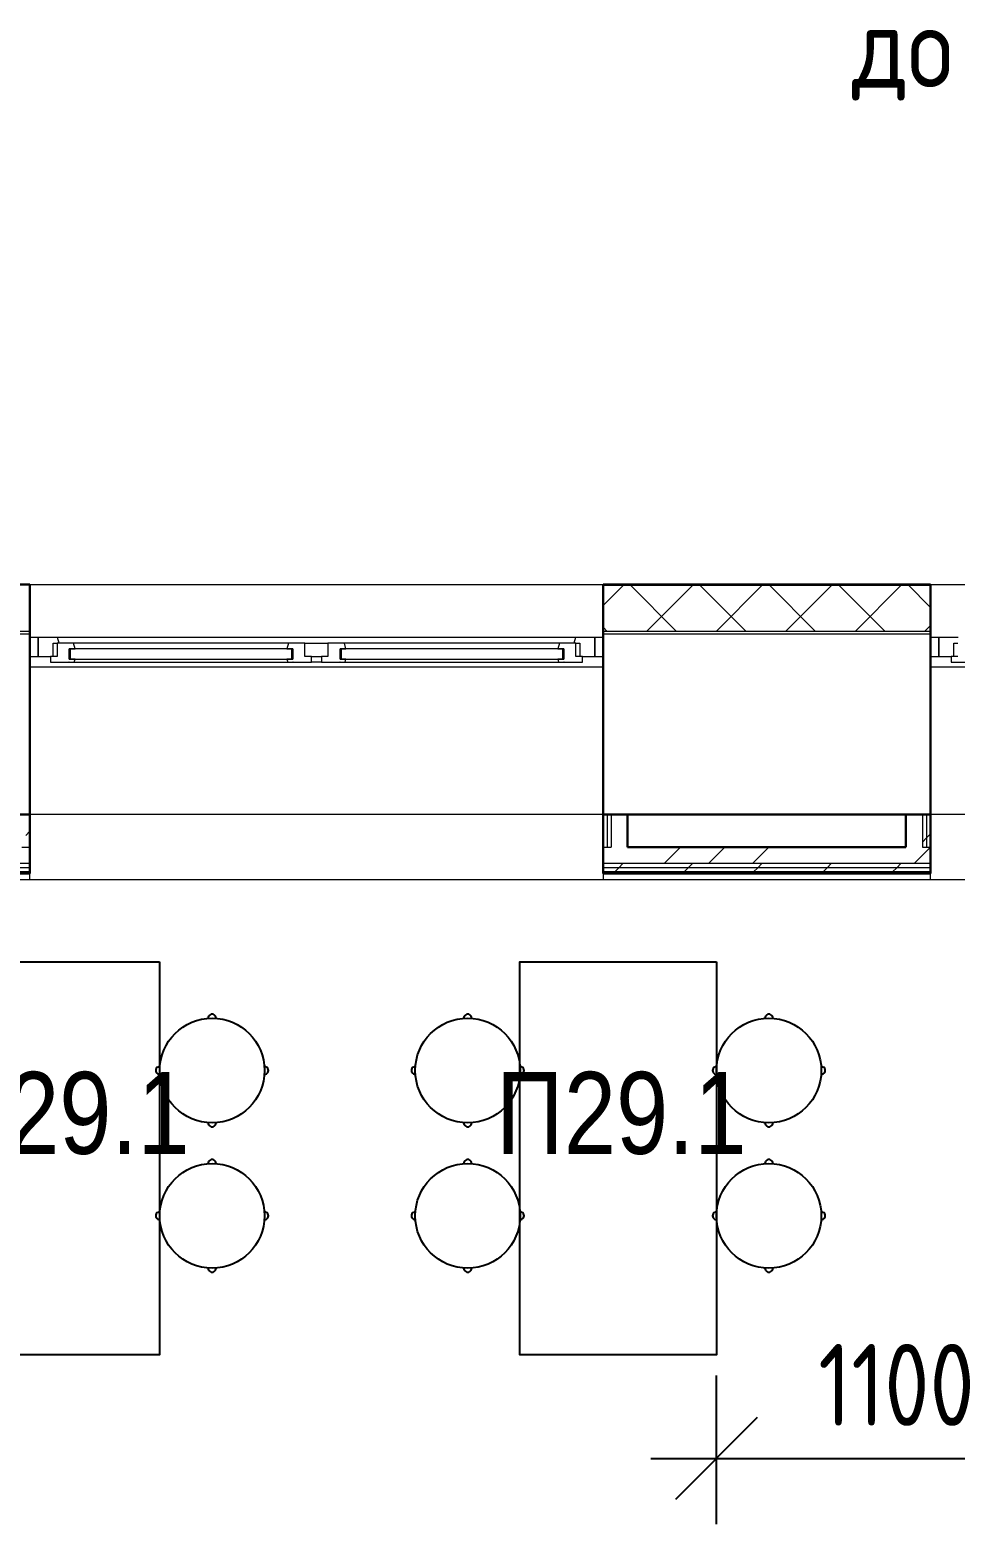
# Model space of a CAD drawing. Header units: millimetres. Extents: x -215207 to 92095, y -30385 to 123050.
# Drawn here: x -162800 to -159975, y 29275 to 33837 of the extents above; entities that cross this region are included whole.
import ezdxf
from ezdxf.enums import TextEntityAlignment as Align

# ---------------------------------------------------------------- set-up
doc = ezdxf.new("R2010")
doc.units = ezdxf.units.MM
doc.linetypes.add('ADSK_Линия сетки', pattern=[25, 20, -2.5, 0, -2.5])
for name, color, linetype, lineweight in [('_ Окна', 7, 'Continuous', 9), ('Аннотация', 7, 'Continuous', 20), ('ДОНМ_ТХ_Анно', 84, 'Continuous', 20), ('Ограждение', 7, 'Continuous', 9), ('Окна', 7, 'Continuous', 9), ('Оси', 7, 'Continuous', 9), ('Стены внутренние', 7, 'Continuous', 20), ('Стены наружные', 7, 'Continuous', 20), ('Стены штриховка', 7, 'Continuous', 9)]:
    doc.layers.add(name, color=color, linetype=linetype, lineweight=lineweight)
doc.layers.add('ТХ_(нейтральное оборудование_мебель)', color=32, linetype='Continuous')
doc.layers.add('ТХ_размеры', color=7, linetype='Continuous')
doc.styles.add('GOST Common_3', font='GOST_Common.ttf', dxfattribs={"width": 0.9, "height": 2.5})
doc.styles.add('ГОСТ 2.304', font='CS_Gost2304.shx')
doc.styles.add('ТХ_ДОНМ', font='ARIALN.TTF')
doc.dimstyles.new('СПДС', dxfattribs={"dimscale": 100, "dimtxt": 2.5, "dimasz": 2.5, "dimexe": 2, "dimexo": 0.625, "dimgap": 1, "dimtad": 1, "dimdec": 0, "dimtxsty": 'ГОСТ 2.304', "dimblk": 'OBLIQUE', "dimblk1": 'OBLIQUE', "dimblk2": 'OBLIQUE', "dimcen": 2.5, "dimdle": 2, "dimadec": 0, "dimazin": 2, "dimtfac": 0.75, "dimtdec": 4, "dimtmove": 1, "dimatfit": 3, "dimfxl": 0, "dimtolj": 1, "dimarcsym": 0})

# ---------------------------------------------------------------- blocks, each defined once
blk = doc.blocks.new('1 этаж 21082025')
at = {"layer": '_ Окна'}
for p, q in [((37160, 540), (37135, 540)), ((37160, 482), (37160, 540)), ((37258, 506), (37255, 506)), ((37255, 506), (37255, 474)), ((37935, 506), (37258, 506)), ((37258, 506), (37258, 474)), ((37258, 474), (37258, 506)), ((37935, 474), (37935, 506)), ((37935, 506), (37935, 474)), ((37938, 506), (37935, 506)), ((37938, 474), (37938, 506)), ((38085, 506), (38082, 506)), ((38082, 506), (38082, 474)), ((38762, 506), (38085, 506)), ((38085, 506), (38085, 474)), ((38085, 474), (38085, 506)), ((38762, 474), (38762, 506)), ((38762, 506), (38762, 474)), ((38765, 506), (38762, 506)), ((38765, 474), (38765, 506)), ((38885, 540), (38860, 540)), ((38860, 540), (38860, 482)), ((39910, 540), (39885, 540)), ((39910, 482), (39910, 540)), ((37135, 482), (37160, 482)), ((37255, 474), (37258, 474)), ((37258, 474), (37935, 474)), ((37935, 474), (37938, 474)), ((38082, 474), (38085, 474)), ((38085, 474), (38762, 474)), ((38762, 474), (38765, 474)), ((38860, 482), (38885, 482)), ((39885, 482), (39910, 482))]:
    blk.add_line(p, q, dxfattribs=at)
at = {"layer": '_ Окна', "lineweight": 18}
for p, q in [((37219.4, 540), (37160, 540)), ((37160, 540), (37160, 482)), ((37206, 482), (37206, 523)), ((37206, 523), (37218, 523)), ((37218, 523), (37218, 482)), ((37268.4, 523), (37218, 523)), ((37224, 523), (37219.4, 540)), ((37255, 474), (37255, 506)), ((37255, 506), (37273, 506)), ((37273, 506), (37268.4, 523)), ((37924.6, 523), (37920, 506)), ((37920, 506), (37938, 506)), ((37975, 523), (37924.6, 523)), ((37938, 506), (37938, 474)), ((37975, 482), (37975, 523)), ((38045, 523), (38045, 482)), ((38095.4, 523), (38045, 523)), ((38082, 474), (38082, 506)), ((38082, 506), (38100, 506)), ((38100, 506), (38095.4, 523)), ((38751.6, 523), (38747, 506)), ((38747, 506), (38765, 506)), ((38802, 523), (38751.6, 523)), ((38765, 506), (38765, 474)), ((38800.6, 540), (38796, 523)), ((38860, 540), (38800.6, 540)), ((38802, 482), (38802, 523)), ((38802, 523), (38814, 523)), ((38814, 523), (38814, 482)), ((38860, 482), (38860, 540)), ((39969.4, 540), (39910, 540)), ((39910, 540), (39910, 482)), ((39956, 482), (39956, 523)), ((39956, 523), (39968, 523)), ((37160, 482), (37198, 482)), ((37218, 482), (37198, 482)), ((37198, 482), (37198, 465)), ((37198, 465), (37254, 465)), ((37254, 465), (37255, 466)), ((37273, 474), (37255, 474)), ((37255, 466), (37256, 465)), ((37256, 465), (37270.6, 465)), ((37270.6, 465), (37273, 474)), ((37938, 474), (37920, 474)), ((37920, 474), (37922.4, 465)), ((37922.4, 465), (37937, 465)), ((37937, 465), (37938, 466)), ((37938, 466), (37939, 465)), ((37939, 465), (37995, 465)), ((37995, 482), (37975, 482)), ((37995, 465), (37995, 482)), ((38045, 482), (38025, 482)), ((38025, 482), (38025, 465)), ((38025, 465), (38081, 465)), ((38081, 465), (38082, 466)), ((38100, 474), (38082, 474)), ((38082, 466), (38083, 465)), ((38083, 465), (38097.6, 465)), ((38097.6, 465), (38100, 474)), ((38765, 474), (38747, 474)), ((38747, 474), (38749.4, 465)), ((38749.4, 465), (38764, 465)), ((38764, 465), (38765, 466)), ((38765, 466), (38766, 465)), ((38766, 465), (38822, 465)), ((38822, 482), (38802, 482)), ((38822, 465), (38822, 482)), ((38822, 482), (38860, 482)), ((39910, 482), (39948, 482)), ((39968, 482), (39948, 482)), ((39948, 482), (39948, 465)), ((39948, 465), (40004, 465))]:
    blk.add_line(p, q, dxfattribs=at)
at = {"layer": 'Ограждение'}
for p, q in [((38885, 450), (37135, 450)), ((41635, 450), (39885, 450)), ((38885, 0), (37135, 0)), ((41635, 0), (39885, 0)), ((37135, -200), (37135, -180)), ((38885, -180), (38885, -200)), ((39885, -200), (39885, -180)), ((44885, -200), (33200, -200)), ((38885, -200), (37135, -200)), ((41635, -200), (39885, -200))]:
    blk.add_line(p, q, dxfattribs=at)
at = {"layer": 'Окна'}
for p, q in [((38800.6, 540), (37219.4, 540)), ((37924.6, 523), (37268.4, 523)), ((37975, 523), (38045, 523)), ((38751.6, 523), (38095.4, 523)), ((37254, 465), (37256, 465)), ((37270.6, 465), (37922.4, 465)), ((37937, 465), (37939, 465)), ((37995, 482), (38025, 482)), ((38025, 465), (37995, 465)), ((38081, 465), (38083, 465)), ((38097.6, 465), (38749.4, 465)), ((38764, 465), (38766, 465))]:
    blk.add_line(p, q, dxfattribs=at)
at = {"layer": 'Оси', "linetype": 'ADSK_Линия сетки'}
blk.add_line((58165, 0), (-14072.3, 0), dxfattribs=at)
at = {"layer": 'Стены внутренние', "lineweight": 30}
for p, q in [((37135, 702), (36065, 702)), ((37135, 560), (37135, 702)), ((39885, 702), (38885, 702)), ((38885, 702), (38885, 560)), ((39885, 560), (39885, 702)), ((37135, 0), (37135, 550)), ((38885, 0), (38885, 550)), ((39885, 0), (39885, 550)), ((39810, 0), (38960, 0))]:
    blk.add_line(p, q, dxfattribs=at)
at = {"layer": 'Стены внутренние'}
for p, q in [((37135, 702), (38885, 702)), ((39885, 702), (41635, 702)), ((37135, 550), (36065, 550)), ((39885, 550), (38885, 550))]:
    blk.add_line(p, q, dxfattribs=at)
at = {"layer": 'Стены внутренние', "linetype": 'Continuous', "lineweight": 9}
for p, q in [((38887, 640), (38947, 700)), ((39108.7, 560), (38968.7, 700)), ((39019.1, 560), (39159.1, 700)), ((39320.8, 560), (39180.8, 700)), ((39231.3, 560), (39371.3, 700)), ((39314.9, 702), (39313.8, 700)), ((39532.9, 560), (39392.9, 700)), ((39406.3, 700), (39405.2, 702)), ((39443.4, 560), (39583.4, 700)), ((39745.1, 560), (39605.1, 700)), ((39655.5, 560), (39795.5, 700)), ((39883, 634.2), (39817.2, 700)), ((38896.5, 560), (38887, 569.5)), ((39867.7, 560), (39883, 575.3))]:
    blk.add_line(p, q, dxfattribs=at)
at = {"layer": 'Стены наружные', "lineweight": 30}
for p, q in [((37135, 550), (37135, 560)), ((38885, 560), (38885, 550)), ((39885, 550), (39885, 560)), ((37135, 0), (37060, 0)), ((37135, -175), (37135, 0)), ((38885, 0), (38885, -175)), ((38960, 0), (38885, 0)), ((38960, -100), (38960, 0)), ((39810, 0), (39810, -100)), ((39885, 0), (39810, 0)), ((39885, -175), (39885, 0)), ((39810, -100), (38960, -100)), ((36065, -180), (37135, -180)), ((37135, -180), (37135, -175)), ((38885, -180), (38885, -175)), ((38885, -180), (39885, -180)), ((39885, -180), (39885, -175))]:
    blk.add_line(p, q, dxfattribs=at)
at = {"layer": 'Стены наружные', "linetype": 'Continuous', "lineweight": 9}
for p, q in [((37122.5, -63.8), (37135, -51.3)), ((39860, -84.1), (39872.5, -71.6)), ((39872.5, -71.6), (39885, -59.1)), ((39071.5, -150), (39121.5, -100)), ((39206.5, -150), (39256.5, -100)), ((39341.4, -150), (39391.4, -100)), ((39834.8, -150), (39884.8, -100)), ((38915.5, -180), (38920.5, -175)), ((38920.5, -175), (38933, -162.5)), ((38933, -162.5), (38945.5, -150)), ((39132.7, -175), (39145.2, -162.5)), ((39145.2, -162.5), (39157.7, -150)), ((39339.8, -180), (39344.8, -175)), ((39344.8, -175), (39357.3, -162.5)), ((39357.3, -162.5), (39369.8, -150)), ((39556.9, -175), (39569.4, -162.5)), ((39569.4, -162.5), (39581.9, -150)), ((39764.1, -180), (39769.1, -175)), ((39769.1, -175), (39781.6, -162.5)), ((39781.6, -162.5), (39794.1, -150))]:
    blk.add_line(p, q, dxfattribs=at)
at = {"layer": 'Стены штриховка'}
for p, q in [((38887, 560), (38887, 700)), ((38887, 700), (39883, 700)), ((39883, 700), (39883, 560)), ((36065, 560), (37135, 560)), ((38885, 560), (39885, 560)), ((38897.5, 0), (38897.5, -100)), ((38910, 0), (38910, -100)), ((39860, 0), (39860, -100)), ((39872.5, 0), (39872.5, -100)), ((37110, -100), (37135, -100)), ((38885, -100), (38910, -100)), ((39860, -100), (39885, -100)), ((37135, -150), (36065, -150)), ((37135, -162.5), (36065, -162.5)), ((37135, -175), (36065, -175)), ((36065, -175), (37135, -175)), ((39885, -150), (38885, -150)), ((39885, -162.5), (38885, -162.5)), ((39885, -175), (38885, -175)), ((38885, -175), (39885, -175))]:
    blk.add_line(p, q, dxfattribs=at)
at = {"layer": 'Аннотация', "style": 'GOST Common_3', "width": 0.9}
blk.add_text('до', height=250, dxfattribs=at).set_placement((39645.1, 2219.2))
blk = doc.blocks.new('Табурет к обеденному столу')
at = {"layer": 'ТХ_(нейтральное оборудование_мебель)'}
blk.add_circle((19569, 43946), 160, dxfattribs=at)
for centre, start, end in [((19569, 44106), 357.8509, 182.1491), ((19409, 43946), 87.8509, 272.1491), ((19729, 43946), 267.8509, 92.1491), ((19569, 43786), 177.8509, 2.1491)]:
    blk.add_arc(centre, 12, start, end, dxfattribs=at)
blk = doc.blocks.new('_Oblique')
at = {"color": 0, "linetype": 'ByBlock', "lineweight": -2}
blk.add_line((-0.5, -0.5), (0.5, 0.5), dxfattribs=at)
blk = doc.blocks.new('*D526')
at = {"layer": 'Defpoints', "color": 0, "transparency": 16777216}
for p in [(-160703.9, 29791.5), (-159603.6, 29791.5), (-159603.6, 29475.1)]:
    blk.add_point(p, dxfattribs=at)
at = {"layer": 'ТХ_размеры', "color": 0, "lineweight": -2, "transparency": 16777216}
for p, q in [((-160703.9, 29729), (-160703.9, 29275.1)), ((-159603.6, 29729), (-159603.6, 29275.1)), ((-160903.9, 29475.1), (-159403.6, 29475.1))]:
    blk.add_line(p, q, dxfattribs=at)
at = {"layer": 'ТХ_размеры', "color": 0, "lineweight": -2, "transparency": 16777216, "xscale": 250, "yscale": 250, "zscale": 250, "rotation": 180}
blk.add_blockref('_Oblique', (-160703.9, 29475.1), dxfattribs=at)
at = {"layer": 'ТХ_размеры', "color": 0, "lineweight": -2, "transparency": 16777216, "xscale": 250, "yscale": 250, "zscale": 250}
blk.add_blockref('_Oblique', (-159603.6, 29475.1), dxfattribs=at)
at = {"layer": 'ТХ_размеры', "color": 0, "transparency": 16777216, "insert": (-160153.8, 29700.1), "char_height": 250, "attachment_point": 5, "style": 'ГОСТ 2.304', "bg_fill": 3, "box_fill_scale": 1.1, "bg_fill_color": 256, "bg_fill_true_color": 13158600, "bg_fill_transparency": 0}
blk.add_mtext('\\A1;1100', dxfattribs=at)

msp = doc.modelspace()

# ---------------------------------------------------------------- linework, layer by layer
at = {"layer": 'Оси', "linetype": 'ADSK_Линия сетки'}
msp.add_line((-144664, 31441.4), (-173546.6, 31441.4), dxfattribs=at)
at = {"layer": 'ТХ_(нейтральное оборудование_мебель)'}
for points in [[(-162403.6, 30991.4), (-162403.6, 29791.5), (-163003.6, 29791.5), (-163003.6, 30991.4), (-162403.6, 30991.4)], [(-160703.6, 30991.4), (-160703.6, 29791.5), (-161303.6, 29791.5), (-161303.6, 30991.4), (-160703.6, 30991.4)]]:
    msp.add_lwpolyline(points, dxfattribs=at)

# ---------------------------------------------------------------- block references
msp.add_blockref('1 этаж 21082025', (-199934.8, 31441.4))
at = {"layer": 'ТХ_(нейтральное оборудование_мебель)', "color": 5, "rotation": 89.99999999999997}
for p in [(-118297.4, 11090.9), (-117517, 11090.9), (-116597.4, 11090.9), (-118297.4, 10647.2), (-117517, 10647.2), (-116597.4, 10647.2)]:
    msp.add_blockref('Табурет к обеденному столу', p, dxfattribs=at)

# ---------------------------------------------------------------- texts
at = {"layer": 'ДОНМ_ТХ_Анно', "style": 'ТХ_ДОНМ'}
for p in [(-162694, 30530.4), (-160994, 30530.4)]:
    msp.add_text('П29.1', height=250, dxfattribs=at).set_placement(p, align=Align.MIDDLE_CENTER)

# ---------------------------------------------------------------- next in the draw order: dimensions: what is measured, and where the dimension line sits
at = {"layer": 'ТХ_размеры'}
dim = msp.add_linear_dim(base=(-159603.6, 29475.1), p1=(-160703.9, 29791.5), p2=(-159603.6, 29791.5), dimstyle='СПДС', dxfattribs=at)
dim.commit()
dim.dimension.update_dxf_attribs({"geometry": '*D526', "text_midpoint": (-160153.8, 29700.1)})

doc.saveas('drawing.dxf')
